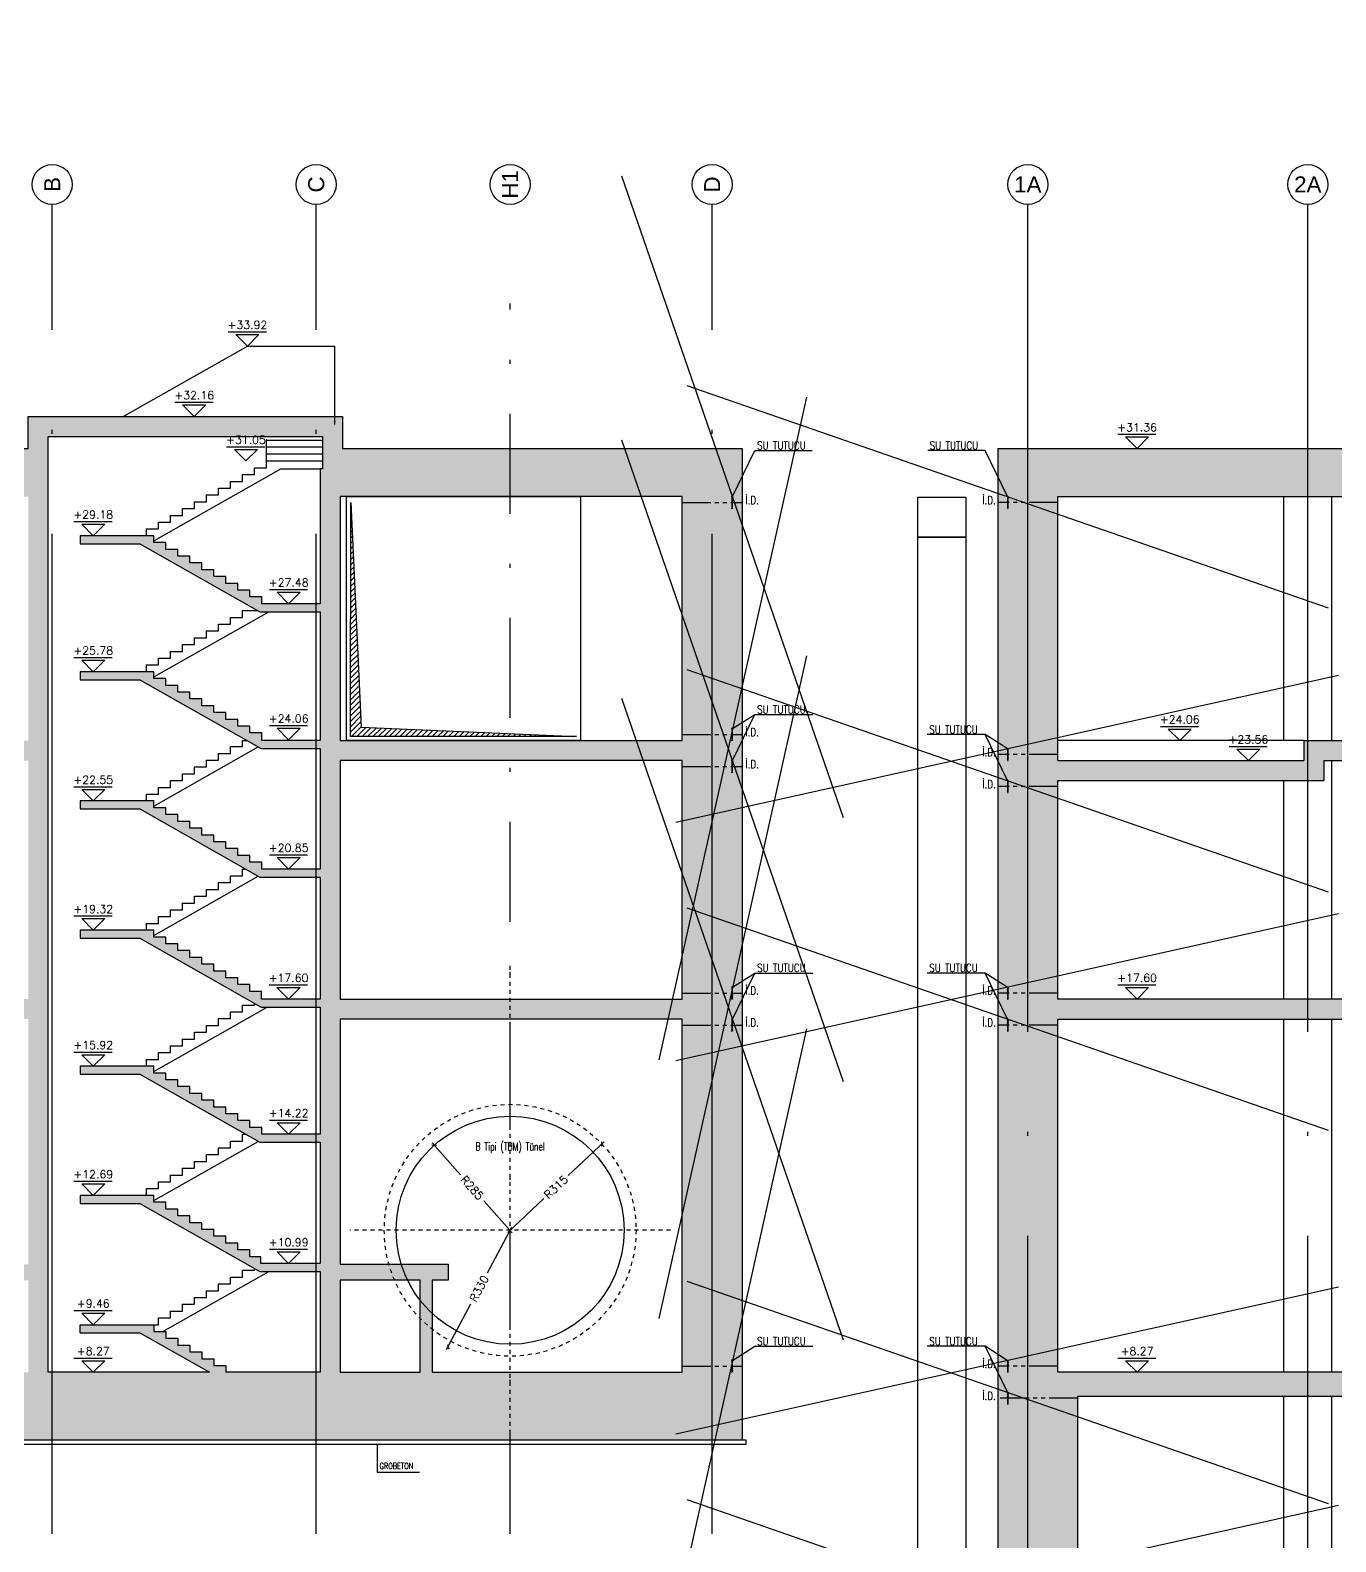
# Model space of a CAD drawing. Header units: millimetres. Extents: x 400392 to 401381, y 4543975 to 4544147.
# Drawn here: x 401058.88 to 401091.53, y 4544020.24 to 4544058.02 of the extents above; entities that cross this region are included whole.
import ezdxf
from ezdxf.enums import TextEntityAlignment as Align

# ---------------------------------------------------------------- set-up
doc = ezdxf.new("R2010")
doc.units = ezdxf.units.MM
for name, pattern in [('ACAD_ISO05W100', [33, 24, -3, 0, -3, 0, -3]), ('AKS', [3, 2.5, -0.25, 0, -0.25]), ('CIZGI', [0.4, 0.25, -0.15]), ('CONTINU', [0]), ('DASHDOT2', [0.5, 0.25, -0.125, 0, -0.125])]:
    doc.linetypes.add(name, pattern=pattern)
for name, color, linetype in [('aks prota', 2, 'AKS'), ('boşluk prota', 2, 'Continuous'), ('boşluk taraması prota', 252, 'Continuous'), ('caks prota', 4, 'Continuous'), ('görünüş prota', 4, 'Continuous'), ('inşaat derzi prota', 11, 'Continuous'), ('kesit prota', 1, 'Continuous'), ('kesit tarama prota', 252, 'Continuous'), ('kot prota', 4, 'Continuous'), ('lkolon prota', 4, 'Continuous'), ('not prota', 2, 'Continuous'), ('not yazısı prota', 6, 'Continuous'), ('not çizgisi prota', 4, 'Continuous'), ('PRT-AL-TUNEL_EKSENI', 14, 'DASHDOT2'), ('PRT-CST-rc_level', 6, 'Continuous'), ('PRT-CST-rc_levermark', 4, 'Continuous'), ('st_s_not yazısı', 6, 'Continuous'), ('st_s_not çizgisi', 4, 'CIZGI'), ('st_s_su tutucu', 2, 'Continuous'), ('st_s_ölçü', 4, 'Continuous'), ('taks prota', 7, 'Continuous')]:
    doc.layers.add(name, color=color, linetype=linetype)
doc.layers.add('PRT-KD-kazik', color=172, linetype='Continuous', lineweight=25)
doc.styles.add('NOT', font='romanstw.shx')
doc.styles.add('OLCU', font='romanstw.shx')
doc.styles.get("Standard").update_dxf_attribs({"font": 'Arial.ttf'})
doc.styles.add('TAKS', font='Arial Unicode.ttf')
doc.styles.add('TEXT250', font='romanstw.shx', dxfattribs={"width": 0.8, "height": 25})
doc.styles.add('TSIMPLEX', font='romanstw.shx')
doc.dimstyles.new('1-100', dxfattribs={"dimscale": 0.5, "dimtxt": 2, "dimasz": 7.5, "dimexe": 3, "dimexo": 5, "dimgap": 5, "dimtad": 3, "dimdec": 1, "dimlfac": 2, "dimzin": 9, "dimdsep": 46, "dimtxsty": 'Standard', "dimblk": 'OBLIQUE', "dimcen": 0.09, "dimclrd": 3, "dimclre": 3, "dimclrt": 1, "dimadec": 3, "dimazin": 0, "dimtfac": 1, "dimtdec": 1, "dimtofl": 0, "dimtmove": 0, "dimatfit": 3, "dimfxl": 4, "dimtolj": 1, "dimtzin": 0, "dimarcsym": 0})
doc.dimstyles.new('1-50', dxfattribs={"dimtxt": 10, "dimasz": 4, "dimexe": 4, "dimexo": 8, "dimgap": 4, "dimtad": 1, "dimdec": 1, "dimrnd": 0.05, "dimzin": 9, "dimdsep": 46, "dimtxsty": 'OLCU', "dimblk1": 'OBLIQUE', "dimblk2": 'OBLIQUE', "dimsah": 1, "dimcen": 2, "dimdle": 4, "dimclrd": 4, "dimclre": 4, "dimclrt": 3, "dimadec": 1, "dimazin": 0, "dimtfac": 1, "dimtdec": 1, "dimtix": 1, "dimtmove": 2, "dimatfit": 3, "dimldrblk": 'OBLIQUE', "dimfxl": 1, "dimtvp": 1, "dimtolj": 1, "dimtzin": 1, "dimarcsym": 0})

# ---------------------------------------------------------------- blocks, each defined once
blk = doc.blocks.new('KOTK5')
at = {"layer": 'PRT-CST-rc_levermark'}
blk.add_line((217, 160), (-213, 160), dxfattribs=at)
blk.add_lwpolyline([(130, 130), (-130, 130), (0, 0)], close=True, dxfattribs=at)
at = {"layer": 'PRT-CST-rc_level', "style": 'OLCU'}
blk.add_attdef('000.00', text='', height=90, dxfattribs=at).set_placement((0, 193), align=Align.CENTER)
blk = doc.blocks.new('_Oblique')
at = {"layer": 'st_s_ölçü', "lineweight": -2}
blk.add_line((-0.5, -0.5), (0.5, 0.5), dxfattribs=at)
blk = doc.blocks.new('D')
at = {"layer": 'st_s_su tutucu', "linetype": 'CONTINU', "ltscale": 0.2}
for p, q in [((-39987.8, 52508.2), (-39992.6, 52508.2)), ((-39992.6, 52508.2), (-39992.6, 52507.4)), ((-39992.6, 52507.4), (-39990.6, 52506.1)), ((-39992.6, 52449), (-39990.6, 52450.3)), ((-39992.6, 52448.2), (-39992.6, 52449)), ((-39987.8, 52448.2), (-39992.6, 52448.2)), ((-39990.6, 52478.7), (-39991.9, 52478.7)), ((-39991.9, 52478.7), (-39991.9, 52477.7)), ((-39991.9, 52477.7), (-39990.6, 52477.7)), ((-39990.6, 52498.5), (-39991.5, 52498.5)), ((-39991.5, 52498.5), (-39991.5, 52497.9)), ((-39991.5, 52497.9), (-39990.6, 52497.9)), ((-39990.6, 52488.5), (-39991.5, 52488.5)), ((-39991.5, 52488.5), (-39991.5, 52487.9)), ((-39991.5, 52487.9), (-39990.6, 52487.9)), ((-39991.5, 52467.9), (-39991.5, 52468.5)), ((-39991.5, 52468.5), (-39990.6, 52468.5)), ((-39990.6, 52467.9), (-39991.5, 52467.9)), ((-39991.5, 52457.9), (-39991.5, 52458.5)), ((-39991.5, 52458.5), (-39990.6, 52458.5)), ((-39990.6, 52457.9), (-39991.5, 52457.9)), ((-39990.6, 52506.1), (-39990.6, 52498.5)), ((-39990.6, 52497.9), (-39990.6, 52488.5)), ((-39990.6, 52487.9), (-39990.6, 52478.7)), ((-39990.6, 52468.5), (-39990.6, 52477.7)), ((-39990.6, 52458.5), (-39990.6, 52467.9)), ((-39990.6, 52450.3), (-39990.6, 52457.9)), ((-39989.8, 52506.1), (-39987.8, 52507.4)), ((-39989.8, 52498.5), (-39989.8, 52506.1)), ((-39988.9, 52498.5), (-39989.8, 52498.5)), ((-39989.8, 52488.5), (-39989.8, 52497.9)), ((-39989.8, 52497.9), (-39988.9, 52497.9)), ((-39988.9, 52488.5), (-39989.8, 52488.5)), ((-39989.8, 52478.7), (-39989.8, 52487.9)), ((-39989.8, 52487.9), (-39988.9, 52487.9)), ((-39988.5, 52478.7), (-39989.8, 52478.7)), ((-39989.8, 52477.7), (-39988.5, 52477.7)), ((-39989.8, 52477.7), (-39989.8, 52468.5)), ((-39989.8, 52468.5), (-39988.9, 52468.5)), ((-39988.9, 52467.9), (-39989.8, 52467.9)), ((-39989.8, 52467.9), (-39989.8, 52458.5)), ((-39989.8, 52458.5), (-39988.9, 52458.5)), ((-39988.9, 52457.9), (-39989.8, 52457.9)), ((-39989.8, 52457.9), (-39989.8, 52450.3)), ((-39989.8, 52450.3), (-39987.8, 52449)), ((-39988.9, 52497.9), (-39988.9, 52498.5)), ((-39988.9, 52487.9), (-39988.9, 52488.5)), ((-39988.9, 52468.5), (-39988.9, 52467.9)), ((-39988.9, 52458.5), (-39988.9, 52457.9)), ((-39988.5, 52477.7), (-39988.5, 52478.7)), ((-39987.8, 52507.4), (-39987.8, 52508.2)), ((-39987.8, 52449), (-39987.8, 52448.2))]:
    blk.add_line(p, q, dxfattribs=at)
blk = doc.blocks.new('*D10')
at = {"layer": 'DEFPOINTS', "color": 0, "transparency": 16777216}
for p in [(-455.8, 109.6), (-265.8, -102.9)]:
    blk.add_point(p, dxfattribs=at)
at = {"layer": 'st_s_ölçü', "color": 4, "lineweight": -2, "transparency": 16777216}
for p, q in [((-461.1, 115.6), (-389.9, 36)), ((-260.5, -108.8), (-331.6, -29.2))]:
    blk.add_line(p, q, dxfattribs=at)
at = {"layer": 'st_s_ölçü', "color": 4, "lineweight": -2, "transparency": 16777216, "xscale": 8, "yscale": 8, "zscale": 8, "rotation": 131.8058995973175}
blk.add_blockref('_Oblique', (-455.8, 109.6), dxfattribs=at)
at = {"layer": 'st_s_ölçü', "color": 3, "transparency": 16777216, "insert": (-360.8, 3.4), "char_height": 20, "attachment_point": 5, "rotation": 311.8059, "style": 'OLCU'}
blk.add_mtext('\\A1;R285', dxfattribs=at)
blk = doc.blocks.new('*D11')
at = {"layer": 'DEFPOINTS', "color": 0, "transparency": 16777216}
for p in [(-36.3, 113), (-265.8, -102.9)]:
    blk.add_point(p, dxfattribs=at)
at = {"layer": 'st_s_ölçü', "color": 4, "lineweight": -2, "transparency": 16777216}
for p, q in [((-30.5, 118.4), (-120.6, 33.7)), ((-271.6, -108.3), (-181.5, -23.6))]:
    blk.add_line(p, q, dxfattribs=at)
at = {"layer": 'st_s_ölçü', "color": 4, "lineweight": -2, "transparency": 16777216, "xscale": 8, "yscale": 8, "zscale": 8, "rotation": 43.24583088137385}
blk.add_blockref('_Oblique', (-36.3, 113), dxfattribs=at)
at = {"layer": 'st_s_ölçü', "color": 3, "transparency": 16777216, "insert": (-151.1, 5.1), "char_height": 20, "attachment_point": 5, "rotation": 43.2458, "style": 'OLCU'}
blk.add_mtext('\\A1;R315', dxfattribs=at)
blk = doc.blocks.new('*D12')
at = {"layer": 'DEFPOINTS', "color": 0, "transparency": 16777216}
for p in [(-265.8, -102.9), (-421, -394.1)]:
    blk.add_point(p, dxfattribs=at)
at = {"layer": 'lkolon prota', "color": 4, "lineweight": -2, "transparency": 16777216}
for p, q in [((-262, -95.8), (-322.9, -209.9)), ((-424.8, -401.1), (-364, -287))]:
    blk.add_line(p, q, dxfattribs=at)
at = {"layer": 'lkolon prota', "color": 4, "lineweight": -2, "transparency": 16777216, "xscale": 8, "yscale": 8, "zscale": 8, "rotation": 241.9351701811658}
blk.add_blockref('_Oblique', (-421, -394.1), dxfattribs=at)
at = {"layer": 'lkolon prota', "color": 3, "transparency": 16777216, "insert": (-343.4, -248.5), "char_height": 20, "attachment_point": 5, "rotation": 61.9352, "style": 'OLCU'}
blk.add_mtext('\\A1;R330', dxfattribs=at)
blk = doc.blocks.new('A$C127942D9')
at = {"layer": 'aks prota', "ltscale": 2}
blk.add_line((-265.793, -631.684), (-265.793, 559.681), dxfattribs=at)
at = {"layer": 'aks prota'}
blk.add_line((135.187, -102.854), (-666.774, -102.854), dxfattribs=at)
at = {"layer": 'görünüş prota', "color": 6, "linetype": 'CIZGI', "ltscale": 2}
blk.add_circle((-265.793, -102.854), 315, dxfattribs=at)
at = {"layer": 'görünüş prota', "color": 6}
blk.add_circle((-265.793, -102.854), 285, dxfattribs=at)
at = {"layer": 'not prota', "style": 'TEXT250', "width": 0.7}
blk.add_text('B Tipi (TBM) Tünel', height=20, dxfattribs=at).set_placement((-265.793, 106.819), align=Align.MIDDLE_CENTER)
at = {"layer": 'lkolon prota'}
dim = blk.add_radius_dim(center=(-265.793, -102.854), mpoint=(-421.048, -394.051), dimstyle='1-100', dxfattribs=at)
dim.commit()
dim.dimension.update_dxf_attribs({"geometry": '*D12', "text_midpoint": (-343.421, -248.453), "dimtype": 132})
at = {"layer": 'st_s_ölçü'}
for mpoint, picture, middle in [((-455.777, 109.587), '*D10', (-360.785, 3.366)), ((-36.341, 112.962), '*D11', (-151.067, 5.054))]:
    dim = blk.add_radius_dim(center=(-265.793, -102.854), mpoint=mpoint, dimstyle='1-100', dxfattribs=at)
    dim.commit()
    dim.dimension.update_dxf_attribs({"geometry": picture, "text_midpoint": middle, "dimtype": 132})

msp = doc.modelspace()

# ---------------------------------------------------------------- hatches: boundary and pattern name
at = {"layer": 'boşluk taraması prota', "ltscale": 2}
h = msp.add_hatch(dxfattribs=at)
h.set_pattern_fill('ANSI31', color=256, scale=0.03, style=0)
h.set_pattern_definition([(45, (400364.66499, 4543629.07675), (-0.067351921, 0.067351921), [])])
h.paths.add_polyline_path([(401066.903, 4544046.212), (401067.155, 4544040.602), (401072.539, 4544040.365), (401066.889, 4544040.365)])
at = {"layer": 'kesit tarama prota'}
h = msp.add_hatch(color=256, dxfattribs=at)
h.dxf.hatch_style = 1
h.paths.add_polyline_path([(401076.683, 4544047.565), (401066.693, 4544047.565), (401066.693, 4544048.365), (401058.833, 4544048.365), (401058.833, 4544047.565), (401048.783, 4544047.565), (401048.783, 4544022.775), (401076.683, 4544022.775)])
h.paths.add_polyline_path([(401058.833, 4544024.475), (401056.833, 4544024.475), (401056.833, 4544026.775), (401058.833, 4544026.775)], flags=16)
h.paths.add_polyline_path([(401059.333, 4544024.475), (401059.333, 4544047.865), (401066.194, 4544047.865), (401066.194, 4544047.055), (401066.133, 4544047.055), (401066.133, 4544046.365), (401066.133, 4544043.685), (401064.673, 4544043.685), (401064.673, 4544043.855), (401064.373, 4544043.855), (401064.373, 4544044.025), (401064.073, 4544044.025), (401064.073, 4544044.195), (401063.773, 4544044.195), (401063.773, 4544044.365), (401063.473, 4544044.365), (401063.473, 4544044.535), (401063.173, 4544044.535), (401063.173, 4544044.705), (401062.873, 4544044.705), (401062.873, 4544044.875), (401062.573, 4544044.875), (401062.573, 4544045.045), (401062.273, 4544045.045), (401062.273, 4544045.215), (401061.973, 4544045.215), (401061.973, 4544045.385), (401060.133, 4544045.385), (401060.133, 4544045.185), (401061.621, 4544045.185), (401064.621, 4544043.485), (401066.133, 4544043.485), (401066.133, 4544040.265), (401064.673, 4544040.265), (401064.673, 4544040.455), (401064.373, 4544040.455), (401064.373, 4544040.625), (401064.073, 4544040.625), (401064.073, 4544040.795), (401063.773, 4544040.795), (401063.773, 4544040.965), (401063.473, 4544040.965), (401063.473, 4544041.135), (401063.173, 4544041.135), (401063.173, 4544041.305), (401062.873, 4544041.305), (401062.873, 4544041.475), (401062.573, 4544041.475), (401062.573, 4544041.645), (401062.273, 4544041.645), (401062.273, 4544041.815), (401061.973, 4544041.815), (401061.973, 4544041.985), (401060.133, 4544041.985), (401060.133, 4544041.785), (401061.622, 4544041.785), (401064.657, 4544040.065), (401066.133, 4544040.065), (401066.133, 4544037.055), (401064.673, 4544037.055), (401064.673, 4544037.225), (401064.373, 4544037.225), (401064.373, 4544037.395), (401064.073, 4544037.395), (401064.073, 4544037.565), (401063.773, 4544037.565), (401063.773, 4544037.735), (401063.473, 4544037.735), (401063.473, 4544037.905), (401063.173, 4544037.905), (401063.173, 4544038.075), (401062.873, 4544038.075), (401062.873, 4544038.245), (401062.573, 4544038.245), (401062.573, 4544038.415), (401062.273, 4544038.415), (401062.273, 4544038.585), (401061.973, 4544038.585), (401061.973, 4544038.755), (401060.133, 4544038.755), (401060.133, 4544038.555), (401061.621, 4544038.555), (401064.621, 4544036.855), (401066.133, 4544036.855), (401066.133, 4544033.805), (401064.663, 4544033.805), (401064.663, 4544033.995), (401064.373, 4544033.995), (401064.373, 4544034.165), (401064.073, 4544034.165), (401064.073, 4544034.335), (401063.773, 4544034.335), (401063.773, 4544034.505), (401063.473, 4544034.505), (401063.473, 4544034.675), (401063.173, 4544034.675), (401063.173, 4544034.845), (401062.873, 4544034.845), (401062.873, 4544035.015), (401062.573, 4544035.015), (401062.573, 4544035.185), (401062.273, 4544035.185), (401062.273, 4544035.355), (401061.973, 4544035.355), (401061.973, 4544035.525), (401060.133, 4544035.525), (401060.133, 4544035.325), (401061.621, 4544035.325), (401064.656, 4544033.605), (401066.133, 4544033.605), (401066.133, 4544030.425), (401064.673, 4544030.425), (401064.673, 4544030.595), (401064.373, 4544030.595), (401064.373, 4544030.765), (401064.073, 4544030.765), (401064.073, 4544030.935), (401063.773, 4544030.935), (401063.773, 4544031.105), (401063.473, 4544031.105), (401063.473, 4544031.275), (401063.173, 4544031.275), (401063.173, 4544031.445), (401062.873, 4544031.445), (401062.873, 4544031.615), (401062.573, 4544031.615), (401062.573, 4544031.785), (401062.273, 4544031.785), (401062.273, 4544031.955), (401061.973, 4544031.955), (401061.973, 4544032.125), (401060.133, 4544032.125), (401060.133, 4544031.925), (401061.621, 4544031.925), (401064.621, 4544030.225), (401066.133, 4544030.225), (401066.133, 4544027.195), (401064.648, 4544027.195), (401064.648, 4544027.365), (401064.373, 4544027.365), (401064.373, 4544027.535), (401064.073, 4544027.535), (401064.073, 4544027.705), (401063.773, 4544027.705), (401063.773, 4544027.875), (401063.473, 4544027.875), (401063.473, 4544028.045), (401063.173, 4544028.045), (401063.173, 4544028.215), (401062.873, 4544028.215), (401062.873, 4544028.385), (401062.573, 4544028.385), (401062.573, 4544028.555), (401062.273, 4544028.555), (401062.273, 4544028.725), (401061.973, 4544028.725), (401061.973, 4544028.895), (401060.133, 4544028.895), (401060.133, 4544028.695), (401061.621, 4544028.695), (401064.621, 4544026.995), (401066.133, 4544026.995), (401066.133, 4544024.475), (401063.773, 4544024.475), (401063.773, 4544024.645), (401063.473, 4544024.645), (401063.473, 4544024.815), (401063.173, 4544024.815), (401063.173, 4544024.985), (401062.873, 4544024.985), (401062.873, 4544025.155), (401062.573, 4544025.155), (401062.573, 4544025.325), (401062.273, 4544025.325), (401062.273, 4544025.495), (401061.973, 4544025.495), (401061.973, 4544025.665), (401060.133, 4544025.665), (401060.133, 4544025.465), (401061.621, 4544025.465), (401063.368, 4544024.475)], flags=16)
h.paths.add_polyline_path([(401056.533, 4544024.475), (401050.283, 4544024.475), (401050.283, 4544033.305), (401058.833, 4544033.305), (401058.833, 4544027.175), (401056.133, 4544027.175), (401056.133, 4544026.775), (401056.533, 4544026.775)], flags=16)
h.paths.add_polyline_path([(401066.633, 4544024.475), (401066.633, 4544026.775), (401068.633, 4544026.775), (401068.633, 4544024.475)], flags=16)
h.paths.add_polyline_path([(401066.633, 4544027.175), (401066.633, 4544033.305), (401075.183, 4544033.305), (401075.183, 4544024.475), (401068.933, 4544024.475), (401068.933, 4544026.775), (401069.333, 4544026.775), (401069.333, 4544027.175)], flags=16)
h.paths.add_polyline_path([(401058.833, 4544033.805), (401050.283, 4544033.805), (401050.283, 4544039.765), (401058.833, 4544039.765)], flags=16)
h.paths.add_polyline_path([(401066.633, 4544033.805), (401066.633, 4544039.765), (401075.183, 4544039.765), (401075.183, 4544033.805)], flags=16)
h.paths.add_polyline_path([(401058.833, 4544040.265), (401050.283, 4544040.265), (401050.283, 4544046.365), (401058.833, 4544046.365)], flags=16)
h.paths.add_polyline_path([(401066.633, 4544040.265), (401066.633, 4544046.365), (401075.183, 4544046.365), (401075.183, 4544040.265)], flags=16)
h = msp.add_hatch(color=256, dxfattribs=at)
h.dxf.hatch_style = 1
h.paths.add_polyline_path([(401126.671, 4544010.965), (401119.743, 4544010.965), (401119.743, 4544012.595), (401126.671, 4544012.595), (401126.671, 4544012.895), (401119.443, 4544012.895), (401119.443, 4544010.965), (401117.343, 4544010.965), (401117.343, 4544012.895), (401110.257, 4544012.895), (401110.257, 4544013.048), (401109.967, 4544013.048), (401109.967, 4544013.218), (401109.677, 4544013.218), (401109.677, 4544013.388), (401109.387, 4544013.388), (401109.387, 4544013.558), (401109.097, 4544013.558), (401109.097, 4544013.728), (401108.807, 4544013.728), (401108.807, 4544013.898), (401108.517, 4544013.898), (401108.517, 4544014.068), (401108.227, 4544014.068), (401108.227, 4544014.238), (401107.937, 4544014.238), (401107.937, 4544014.408), (401104.302, 4544014.408), (401104.302, 4544013.609), (401104.702, 4544013.609), (401104.702, 4544014.108), (401107.566, 4544014.108), (401109.635, 4544012.895), (401104.402, 4544012.895), (401104.402, 4544012.595), (401109.941, 4544012.595), (401109.941, 4544010.965), (401088.743, 4544010.965), (401088.743, 4544012.595), (401100.827, 4544012.595), (401100.827, 4544012.895), (401085.077, 4544012.895), (401085.077, 4544018.415), (401100.827, 4544018.415), (401100.827, 4544019.015), (401085.077, 4544019.015), (401085.077, 4544023.875), (401100.827, 4544023.875), (401100.827, 4544024.475), (401084.577, 4544024.475), (401084.577, 4544033.305), (401100.827, 4544033.305), (401100.827, 4544033.805), (401084.577, 4544033.805), (401084.577, 4544039.265), (401091.227, 4544039.265), (401091.227, 4544039.765), (401100.827, 4544039.765), (401100.827, 4544040.265), (401090.727, 4544040.265), (401090.727, 4544039.765), (401084.577, 4544039.765), (401084.577, 4544046.365), (401121.326, 4544046.365), (401121.326, 4544046.065), (401125.326, 4544046.065), (401125.326, 4544046.365), (401126.666, 4544046.365), (401126.666, 4544047.565), (401083.077, 4544047.565), (401083.077, 4544008.965), (401083.993, 4544008.965), (401085.093, 4544006.765), (401092.093, 4544006.765), (401093.193, 4544008.965), (401126.671, 4544008.965)])
h.paths.add_polyline_path([(401110.241, 4544010.965), (401110.241, 4544012.595), (401117.043, 4544012.595), (401117.043, 4544010.965)], flags=16)
h.paths.add_polyline_path([(401090.093, 4544008.765), (401088.743, 4544008.765), (401088.743, 4544010.765), (401090.093, 4544010.765)], flags=16)
h.paths.add_polyline_path([(401088.443, 4544008.765), (401087.093, 4544008.765), (401087.093, 4544010.765), (401088.443, 4544010.765)], flags=16)
h.paths.add_polyline_path([(401088.443, 4544010.965), (401085.077, 4544010.965), (401085.077, 4544012.595), (401088.443, 4544012.595)], flags=16)

# ---------------------------------------------------------------- linework, layer by layer
at = {"layer": 'aks prota', "ltscale": 10}
for p, q in [((401059.433, 4544020.436), (401059.433, 4544053.666)), ((401066.033, 4544020.436), (401066.033, 4544053.666)), ((401075.933, 4544020.436), (401075.933, 4544053.666)), ((401083.827, 4544002.884), (401083.827, 4544053.666)), ((401090.827, 4544002.884), (401090.827, 4544053.666))]:
    msp.add_line(p, q, dxfattribs=at)
at = {"layer": 'boşluk prota', "ltscale": 0.05}
msp.add_lwpolyline([(401066.903, 4544046.212), (401067.155, 4544040.602), (401072.539, 4544040.365), (401066.889, 4544040.365)], close=True, dxfattribs=at)
at = {"layer": 'caks prota', "ltscale": 0.05}
for centre in [(401059.433, 4544054.166), (401066.033, 4544054.166), (401070.883, 4544054.166), (401075.933, 4544054.166), (401083.827, 4544054.166), (401090.827, 4544054.166)]:
    msp.add_circle(centre, 0.5, dxfattribs=at)
at = {"layer": 'görünüş prota', "color": 4}
for p, q in [((401090.227, 4544040.265), (401090.227, 4544046.365)), ((401091.427, 4544040.265), (401091.427, 4544046.365)), ((401091.427, 4544033.805), (401091.427, 4544039.765)), ((401090.227, 4544033.805), (401090.227, 4544039.265)), ((401090.227, 4544024.475), (401090.227, 4544033.305)), ((401091.427, 4544024.475), (401091.427, 4544033.305)), ((401090.227, 4544019.015), (401090.227, 4544023.875)), ((401091.427, 4544019.015), (401091.427, 4544023.875))]:
    msp.add_line(p, q, dxfattribs=at)
for points in [[(401061.208, 4544048.365), (401064.314, 4544050.125), (401066.494, 4544050.125), (401066.493, 4544048.165)], [(401064.794, 4544047.255), (401064.794, 4544047.797)], [(401066.194, 4544047.765), (401064.794, 4544047.765)], [(401066.194, 4544047.595), (401064.794, 4544047.595)], [(401061.794, 4544045.385), (401061.794, 4544045.555), (401062.094, 4544045.555), (401062.094, 4544045.725), (401062.394, 4544045.725), (401062.394, 4544045.895), (401062.694, 4544045.895), (401062.693, 4544046.065), (401062.994, 4544046.065), (401062.994, 4544046.235), (401063.294, 4544046.235), (401063.294, 4544046.405), (401063.594, 4544046.405), (401063.594, 4544046.575), (401063.894, 4544046.575), (401063.894, 4544046.745), (401064.194, 4544046.745), (401064.194, 4544046.915), (401064.494, 4544046.915), (401064.494, 4544047.085), (401064.794, 4544047.085), (401064.794, 4544047.255), (401066.194, 4544047.255)], [(401066.194, 4544047.425), (401064.794, 4544047.425)], [(401061.973, 4544045.257), (401065.146, 4544047.055), (401066.133, 4544047.055)], [(401061.794, 4544041.985), (401061.794, 4544042.155), (401062.094, 4544042.155), (401062.094, 4544042.325), (401062.394, 4544042.325), (401062.394, 4544042.495), (401062.694, 4544042.495), (401062.694, 4544042.665), (401062.994, 4544042.665), (401062.994, 4544042.835), (401063.294, 4544042.835), (401063.294, 4544043.005), (401063.594, 4544043.005), (401063.594, 4544043.175), (401063.894, 4544043.175), (401063.894, 4544043.345), (401064.194, 4544043.345), (401064.194, 4544043.515), (401064.568, 4544043.515)], [(401061.973, 4544041.857), (401064.846, 4544043.485)], [(401061.793, 4544038.755), (401061.793, 4544038.925), (401062.094, 4544038.925), (401062.094, 4544039.095), (401062.394, 4544039.095), (401062.394, 4544039.265), (401062.693, 4544039.265), (401062.694, 4544039.435), (401062.994, 4544039.435), (401062.994, 4544039.605), (401063.293, 4544039.605), (401063.294, 4544039.775), (401063.594, 4544039.775), (401063.594, 4544039.945), (401063.893, 4544039.945), (401063.893, 4544040.115), (401064.193, 4544040.115), (401064.193, 4544040.265), (401064.304, 4544040.265)], [(401061.973, 4544038.627), (401064.584, 4544040.106)], [(401090.727, 4544040.265), (401084.577, 4544040.265)], [(401061.794, 4544035.525), (401061.794, 4544035.695), (401062.094, 4544035.695), (401062.094, 4544035.865), (401062.394, 4544035.865), (401062.393, 4544036.035), (401062.694, 4544036.035), (401062.694, 4544036.205), (401062.994, 4544036.205), (401062.994, 4544036.375), (401063.294, 4544036.375), (401063.294, 4544036.545), (401063.594, 4544036.545), (401063.594, 4544036.715), (401063.893, 4544036.715), (401063.893, 4544036.885), (401064.193, 4544036.885), (401064.194, 4544037.055), (401064.268, 4544037.055)], [(401061.973, 4544035.397), (401064.583, 4544036.876)], [(401061.793, 4544032.125), (401061.793, 4544032.295), (401062.094, 4544032.295), (401062.094, 4544032.465), (401062.394, 4544032.465), (401062.394, 4544032.635), (401062.694, 4544032.635), (401062.694, 4544032.805), (401062.994, 4544032.805), (401062.993, 4544032.975), (401063.294, 4544032.975), (401063.294, 4544033.145), (401063.593, 4544033.145), (401063.594, 4544033.315), (401063.894, 4544033.315), (401063.894, 4544033.485), (401064.194, 4544033.485), (401064.194, 4544033.655), (401064.493, 4544033.655), (401064.493, 4544033.697)], [(401061.973, 4544031.997), (401064.811, 4544033.605)], [(401061.793, 4544028.895), (401061.793, 4544029.065), (401062.093, 4544029.065), (401062.093, 4544029.235), (401062.393, 4544029.235), (401062.393, 4544029.405), (401062.693, 4544029.405), (401062.693, 4544029.575), (401062.993, 4544029.575), (401062.993, 4544029.745), (401063.293, 4544029.745), (401063.293, 4544029.915), (401063.593, 4544029.915), (401063.593, 4544030.085), (401063.893, 4544030.085), (401063.893, 4544030.255), (401064.193, 4544030.255), (401064.193, 4544030.425), (401064.268, 4544030.425)], [(401061.973, 4544028.767), (401064.583, 4544030.246)], [(401061.973, 4544025.665), (401062.094, 4544025.665), (401062.094, 4544025.835), (401062.394, 4544025.835), (401062.394, 4544026.005), (401062.693, 4544026.005), (401062.694, 4544026.175), (401062.993, 4544026.175), (401062.994, 4544026.345), (401063.293, 4544026.345), (401063.294, 4544026.515), (401063.594, 4544026.515), (401063.593, 4544026.685), (401063.894, 4544026.685), (401063.894, 4544026.855), (401064.193, 4544026.855), (401064.194, 4544027.025), (401064.493, 4544027.025), (401064.493, 4544027.067)], [(401062.199, 4544025.495), (401064.846, 4544026.995)]]:
    msp.add_lwpolyline(points, dxfattribs=at)
msp.add_lwpolyline([(401066.789, 4544040.265), (401066.789, 4544046.365), (401072.639, 4544046.365), (401072.639, 4544040.265)], close=True, dxfattribs=at)
at = {"layer": 'görünüş prota'}
msp.add_lwpolyline([(401048.783, 4544022.775), (401048.683, 4544022.775), (401048.683, 4544022.675), (401076.783, 4544022.675), (401076.783, 4544022.775), (401076.683, 4544022.775)], dxfattribs=at)
at = {"layer": 'inşaat derzi prota', "linetype": 'ACAD_ISO05W100', "ltscale": 0.03}
for points in [[(401075.183, 4544046.215), (401076.683, 4544046.215)], [(401084.577, 4544046.215), (401083.077, 4544046.215)], [(401075.183, 4544040.415), (401076.683, 4544040.415)], [(401084.577, 4544039.915), (401083.077, 4544039.915)], [(401075.183, 4544039.615), (401076.683, 4544039.615)], [(401084.577, 4544039.115), (401083.077, 4544039.115)], [(401075.183, 4544033.955), (401076.683, 4544033.955)], [(401084.577, 4544033.955), (401083.077, 4544033.955)], [(401075.183, 4544033.155), (401076.683, 4544033.155)], [(401084.577, 4544033.155), (401083.077, 4544033.155)], [(401075.183, 4544024.625), (401076.683, 4544024.625)], [(401084.577, 4544024.625), (401083.077, 4544024.625)], [(401085.077, 4544023.825), (401083.077, 4544023.825)]]:
    msp.add_lwpolyline(points, dxfattribs=at)
at = {"layer": 'kesit prota', "color": 1}
for p, q in [((401083.077, 4544047.565), (401126.666, 4544047.565)), ((401084.577, 4544039.765), (401084.577, 4544046.365)), ((401090.727, 4544040.265), (401100.827, 4544040.265)), ((401090.727, 4544040.265), (401090.727, 4544039.765)), ((401084.577, 4544039.765), (401090.727, 4544039.765)), ((401091.227, 4544039.765), (401100.827, 4544039.765)), ((401091.227, 4544039.765), (401091.227, 4544039.265)), ((401084.577, 4544039.265), (401091.227, 4544039.265))]:
    msp.add_line(p, q, dxfattribs=at)
for points in [[(401066.693, 4544047.565), (401076.683, 4544047.565), (401076.683, 4544022.775), (401048.783, 4544022.775), (401048.783, 4544047.565), (401058.833, 4544047.565), (401058.833, 4544048.365), (401066.693, 4544048.365)], [(401066.633, 4544046.365), (401066.633, 4544040.265), (401075.183, 4544040.265), (401075.183, 4544046.365)], [(401066.633, 4544033.305), (401066.633, 4544027.175), (401069.333, 4544027.175), (401069.333, 4544026.775), (401068.933, 4544026.775), (401068.933, 4544024.475), (401075.183, 4544024.475), (401075.183, 4544033.305)], [(401068.633, 4544026.775), (401066.633, 4544026.775), (401066.633, 4544024.475), (401068.633, 4544024.475)]]:
    msp.add_lwpolyline(points, close=True, dxfattribs=at)
at = {"layer": 'kesit prota'}
for points in [[(401060.133, 4544025.465), (401061.621, 4544025.465), (401063.368, 4544024.475), (401059.333, 4544024.475), (401059.333, 4544047.865), (401066.194, 4544047.865), (401066.194, 4544047.055), (401066.133, 4544047.055), (401066.133, 4544046.365), (401066.133, 4544046.365), (401066.133, 4544043.685), (401064.673, 4544043.685), (401064.673, 4544043.855), (401064.373, 4544043.855), (401064.373, 4544044.025), (401064.073, 4544044.025), (401064.073, 4544044.195), (401063.773, 4544044.195), (401063.773, 4544044.365), (401063.473, 4544044.365), (401063.473, 4544044.535), (401063.173, 4544044.535), (401063.173, 4544044.705), (401062.873, 4544044.705), (401062.873, 4544044.875), (401062.573, 4544044.875), (401062.573, 4544045.045), (401062.273, 4544045.045), (401062.273, 4544045.215), (401061.973, 4544045.215), (401061.973, 4544045.385), (401060.133, 4544045.385), (401060.133, 4544045.185), (401061.621, 4544045.185), (401064.621, 4544043.485), (401066.133, 4544043.485), (401066.133, 4544040.265), (401064.673, 4544040.265), (401064.673, 4544040.455), (401064.373, 4544040.455), (401064.373, 4544040.625), (401064.073, 4544040.625), (401064.073, 4544040.795), (401063.773, 4544040.795), (401063.773, 4544040.965), (401063.473, 4544040.965), (401063.473, 4544041.135), (401063.173, 4544041.135), (401063.173, 4544041.305), (401062.873, 4544041.305), (401062.873, 4544041.475), (401062.573, 4544041.475), (401062.573, 4544041.645), (401062.273, 4544041.645), (401062.273, 4544041.815), (401061.973, 4544041.815), (401061.973, 4544041.985), (401060.133, 4544041.985), (401060.133, 4544041.785), (401061.622, 4544041.785), (401064.657, 4544040.065), (401066.133, 4544040.065), (401066.133, 4544037.055), (401064.673, 4544037.055), (401064.673, 4544037.225), (401064.373, 4544037.225), (401064.373, 4544037.395), (401064.073, 4544037.395), (401064.073, 4544037.565), (401063.773, 4544037.565), (401063.773, 4544037.735), (401063.473, 4544037.735), (401063.473, 4544037.905), (401063.173, 4544037.905), (401063.173, 4544038.075), (401062.873, 4544038.075), (401062.873, 4544038.245), (401062.573, 4544038.245), (401062.573, 4544038.415), (401062.273, 4544038.415), (401062.273, 4544038.585), (401061.973, 4544038.585), (401061.973, 4544038.755), (401060.133, 4544038.755), (401060.133, 4544038.555), (401061.621, 4544038.555), (401064.621, 4544036.855), (401066.133, 4544036.855), (401066.133, 4544033.805), (401064.663, 4544033.805), (401064.663, 4544033.995), (401064.373, 4544033.995), (401064.373, 4544034.165), (401064.073, 4544034.165), (401064.073, 4544034.335), (401063.773, 4544034.335), (401063.773, 4544034.505), (401063.473, 4544034.505), (401063.473, 4544034.675), (401063.173, 4544034.675), (401063.173, 4544034.845), (401062.873, 4544034.845), (401062.873, 4544035.015), (401062.573, 4544035.015), (401062.573, 4544035.185), (401062.273, 4544035.185), (401062.273, 4544035.355), (401061.973, 4544035.355), (401061.973, 4544035.525), (401060.133, 4544035.525), (401060.133, 4544035.325), (401061.621, 4544035.325), (401064.656, 4544033.605), (401066.133, 4544033.605), (401066.133, 4544030.425), (401064.673, 4544030.425), (401064.673, 4544030.595), (401064.373, 4544030.595), (401064.373, 4544030.765), (401064.073, 4544030.765), (401064.073, 4544030.935), (401063.773, 4544030.935), (401063.773, 4544031.105), (401063.473, 4544031.105), (401063.473, 4544031.275), (401063.173, 4544031.275), (401063.173, 4544031.445), (401062.873, 4544031.445), (401062.873, 4544031.615), (401062.573, 4544031.615), (401062.573, 4544031.785), (401062.273, 4544031.785), (401062.273, 4544031.955), (401061.973, 4544031.955), (401061.973, 4544032.125), (401060.133, 4544032.125), (401060.133, 4544031.925), (401061.621, 4544031.925), (401064.621, 4544030.225), (401066.133, 4544030.225), (401066.133, 4544027.195), (401064.648, 4544027.195), (401064.648, 4544027.365), (401064.373, 4544027.365), (401064.373, 4544027.535), (401064.073, 4544027.535), (401064.073, 4544027.705), (401063.773, 4544027.705), (401063.773, 4544027.875), (401063.473, 4544027.875), (401063.473, 4544028.045), (401063.173, 4544028.045), (401063.173, 4544028.215), (401062.873, 4544028.215), (401062.873, 4544028.385), (401062.573, 4544028.385), (401062.573, 4544028.555), (401062.273, 4544028.555), (401062.273, 4544028.725), (401061.973, 4544028.725), (401061.973, 4544028.895), (401060.133, 4544028.895), (401060.133, 4544028.695), (401061.621, 4544028.695), (401064.621, 4544026.995), (401066.133, 4544026.995), (401066.133, 4544024.475), (401063.773, 4544024.475)], [(401060.133, 4544025.665), (401061.973, 4544025.665), (401061.973, 4544025.495), (401062.273, 4544025.495), (401062.273, 4544025.325), (401062.573, 4544025.325), (401062.573, 4544025.155), (401062.873, 4544025.155), (401062.873, 4544024.985), (401063.173, 4544024.985), (401063.173, 4544024.815), (401063.473, 4544024.815), (401063.473, 4544024.645), (401063.773, 4544024.645), (401063.773, 4544024.475)], [(401060.133, 4544025.465), (401060.133, 4544025.665)]]:
    msp.add_lwpolyline(points, dxfattribs=at)
at = {"layer": 'kesit prota', "color": 1}
for points in [[(401083.077, 4544047.565), (401083.077, 4544008.965), (401083.993, 4544008.965), (401085.093, 4544006.765), (401092.093, 4544006.765), (401093.193, 4544008.965), (401126.671, 4544008.965)], [(401084.577, 4544046.365), (401121.326, 4544046.365), (401121.326, 4544046.065), (401125.326, 4544046.065), (401125.326, 4544046.365), (401126.666, 4544046.365)], [(401066.633, 4544039.765), (401066.633, 4544033.805), (401075.183, 4544033.805), (401075.183, 4544039.765), (401066.633, 4544039.765)], [(401085.077, 4544019.015), (401085.077, 4544023.875), (401100.827, 4544023.875), (401100.827, 4544024.475), (401084.577, 4544024.475), (401084.577, 4544033.305), (401100.827, 4544033.305), (401100.827, 4544033.805), (401084.577, 4544033.805), (401084.577, 4544039.265)]]:
    msp.add_lwpolyline(points, dxfattribs=at)
at = {"layer": 'PRT-AL-TUNEL_EKSENI', "ltscale": 10}
msp.add_line((401070.883, 4544020.436), (401070.883, 4544051.193), dxfattribs=at)
at = {"layer": 'PRT-KD-kazik', "color": 3}
for points in [[(401081.077, 4544046.353), (401082.277, 4544046.353), (401082.277, 4544045.353), (401081.077, 4544045.353)], [(401081.077, 4544045.353), (401082.277, 4544045.353), (401082.277, 4544001.053), (401081.077, 4544001.053)]]:
    msp.add_lwpolyline(points, close=True, dxfattribs=at)
at = {"layer": 'st_s_not çizgisi', "linetype": 'CONTINU'}
msp.add_lwpolyline([(401067.56, 4544022.675), (401067.56, 4544021.98), (401068.616, 4544021.98)], dxfattribs=at)

# ---------------------------------------------------------------- block references
at = {"layer": 'aks prota', "ltscale": 10, "xscale": 0.01, "yscale": 0.01, "zscale": 0.01}
msp.add_blockref('A$C127942D9', (401073.541, 4544029.053), dxfattribs=at)
at = {"layer": 'kot prota', "linetype": 'CONTINU', "ltscale": 0.1}
ref = msp.add_blockref('KOTK5', (401064.314, 4544050.125), dxfattribs=dict(at, xscale=-0.002222222222222222, yscale=0.002222222222222222, zscale=0.002222222222222222, rotation=359.9999999999036))
ref.add_attrib('000.00', '+33.92', dxfattribs={"layer": 'PRT-CST-rc_level', "height": 0.2, "style": 'OLCU'}).set_placement((401064.314, 4544050.554), align=Align.CENTER)
ref = msp.add_blockref('KOTK5', (401062.983, 4544048.367), dxfattribs=dict(at, xscale=-0.002222222222222222, yscale=0.002222222222222222, zscale=0.002222222222222222, rotation=359.9999999999036))
ref.add_attrib('000.00', '+32.16', dxfattribs={"layer": 'PRT-CST-rc_level', "height": 0.2, "style": 'OLCU'}).set_placement((401062.983, 4544048.796), align=Align.CENTER)
ref = msp.add_blockref('KOTK5', (401064.276, 4544047.255), dxfattribs=dict(at, xscale=-0.002222222222222222, yscale=0.002222222222222222, zscale=0.002222222222222222, rotation=359.9999999999036))
ref.add_attrib('000.00', '+31.05', dxfattribs={"layer": 'PRT-CST-rc_level', "height": 0.2, "style": 'OLCU'}).set_placement((401064.276, 4544047.685), align=Align.CENTER)
ref = msp.add_blockref('KOTK5', (401086.558, 4544047.565), dxfattribs=dict(at, xscale=-0.002222222222222221, yscale=0.002222222222222221, zscale=0.002222222222222222, rotation=1.399620875197627e-05))
ref.add_attrib('000.00', '+31.36', dxfattribs={"layer": 'PRT-CST-rc_level', "height": 0.2, "rotation": 0, "style": 'OLCU'}).set_placement((401086.558, 4544047.994), align=Align.CENTER)
ref = msp.add_blockref('KOTK5', (401060.459, 4544045.385), dxfattribs=dict(at, xscale=-0.002222222222222222, yscale=0.002222222222222222, zscale=0.002222222222222222, rotation=359.9999999999036))
ref.add_attrib('000.00', '+29.18', dxfattribs={"layer": 'PRT-CST-rc_level', "height": 0.2, "style": 'OLCU'}).set_placement((401060.459, 4544045.814), align=Align.CENTER)
ref = msp.add_blockref('KOTK5', (401065.345, 4544043.685), dxfattribs=dict(at, xscale=-0.002222222222222222, yscale=0.002222222222222222, zscale=0.002222222222222222, rotation=359.9999999999036))
ref.add_attrib('000.00', '+27.48', dxfattribs={"layer": 'PRT-CST-rc_level', "height": 0.2, "style": 'OLCU'}).set_placement((401065.345, 4544044.114), align=Align.CENTER)
ref = msp.add_blockref('KOTK5', (401060.459, 4544041.985), dxfattribs=dict(at, xscale=-0.002222222222222222, yscale=0.002222222222222222, zscale=0.002222222222222222, rotation=359.9999999999036))
ref.add_attrib('000.00', '+25.78', dxfattribs={"layer": 'PRT-CST-rc_level', "height": 0.2, "style": 'OLCU'}).set_placement((401060.459, 4544042.414), align=Align.CENTER)
ref = msp.add_blockref('KOTK5', (401065.345, 4544040.285), dxfattribs=dict(at, xscale=-0.002222222222222222, yscale=0.002222222222222222, zscale=0.002222222222222222, rotation=359.9999999999036))
ref.add_attrib('000.00', '+24.06', dxfattribs={"layer": 'PRT-CST-rc_level', "height": 0.2, "style": 'OLCU'}).set_placement((401065.345, 4544040.714), align=Align.CENTER)
ref = msp.add_blockref('KOTK5', (401087.624, 4544040.265), dxfattribs=dict(at, xscale=-0.002222222222222221, yscale=0.002222222222222221, zscale=0.002222222222222222, rotation=1.399620875197627e-05))
ref.add_attrib('000.00', '+24.06', dxfattribs={"layer": 'PRT-CST-rc_level', "height": 0.2, "rotation": 0, "style": 'OLCU'}).set_placement((401087.624, 4544040.694), align=Align.CENTER)
ref = msp.add_blockref('KOTK5', (401089.342, 4544039.765), dxfattribs=dict(at, xscale=-0.002222222222222221, yscale=0.002222222222222221, zscale=0.002222222222222222, rotation=1.399620875197627e-05))
ref.add_attrib('000.00', '+23.56', dxfattribs={"layer": 'PRT-CST-rc_level', "height": 0.2, "rotation": 0, "style": 'OLCU'}).set_placement((401089.342, 4544040.194), align=Align.CENTER)
ref = msp.add_blockref('KOTK5', (401060.459, 4544038.755), dxfattribs=dict(at, xscale=-0.002222222222222222, yscale=0.002222222222222222, zscale=0.002222222222222222, rotation=359.9999999999036))
ref.add_attrib('000.00', '+22.55', dxfattribs={"layer": 'PRT-CST-rc_level', "height": 0.2, "style": 'OLCU'}).set_placement((401060.459, 4544039.184), align=Align.CENTER)
ref = msp.add_blockref('KOTK5', (401065.345, 4544037.055), dxfattribs=dict(at, xscale=-0.002222222222222222, yscale=0.002222222222222222, zscale=0.002222222222222222, rotation=359.9999999999036))
ref.add_attrib('000.00', '+20.85', dxfattribs={"layer": 'PRT-CST-rc_level', "height": 0.2, "style": 'OLCU'}).set_placement((401065.345, 4544037.484), align=Align.CENTER)
ref = msp.add_blockref('KOTK5', (401060.459, 4544035.525), dxfattribs=dict(at, xscale=-0.002222222222222222, yscale=0.002222222222222222, zscale=0.002222222222222222, rotation=359.9999999999036))
ref.add_attrib('000.00', '+19.32', dxfattribs={"layer": 'PRT-CST-rc_level', "height": 0.2, "style": 'OLCU'}).set_placement((401060.459, 4544035.954), align=Align.CENTER)
ref = msp.add_blockref('KOTK5', (401065.342, 4544033.805), dxfattribs=dict(at, xscale=-0.002222222222222222, yscale=0.002222222222222222, zscale=0.002222222222222222, rotation=359.9999999999036))
ref.add_attrib('000.00', '+17.60', dxfattribs={"layer": 'PRT-CST-rc_level', "height": 0.2, "style": 'OLCU'}).set_placement((401065.342, 4544034.234), align=Align.CENTER)
ref = msp.add_blockref('KOTK5', (401086.558, 4544033.805), dxfattribs=dict(at, xscale=-0.002222222222222221, yscale=0.002222222222222221, zscale=0.002222222222222222, rotation=1.399620875197627e-05))
ref.add_attrib('000.00', '+17.60', dxfattribs={"layer": 'PRT-CST-rc_level', "height": 0.2, "rotation": 0, "style": 'OLCU'}).set_placement((401086.558, 4544034.234), align=Align.CENTER)
ref = msp.add_blockref('KOTK5', (401060.459, 4544032.125), dxfattribs=dict(at, xscale=-0.002222222222222222, yscale=0.002222222222222222, zscale=0.002222222222222222, rotation=359.9999999999036))
ref.add_attrib('000.00', '+15.92', dxfattribs={"layer": 'PRT-CST-rc_level', "height": 0.2, "style": 'OLCU'}).set_placement((401060.459, 4544032.554), align=Align.CENTER)
ref = msp.add_blockref('KOTK5', (401065.345, 4544030.425), dxfattribs=dict(at, xscale=-0.002222222222222222, yscale=0.002222222222222222, zscale=0.002222222222222222, rotation=359.9999999999036))
ref.add_attrib('000.00', '+14.22', dxfattribs={"layer": 'PRT-CST-rc_level', "height": 0.2, "style": 'OLCU'}).set_placement((401065.345, 4544030.854), align=Align.CENTER)
ref = msp.add_blockref('KOTK5', (401060.459, 4544028.895), dxfattribs=dict(at, xscale=-0.002222222222222222, yscale=0.002222222222222222, zscale=0.002222222222222222, rotation=359.9999999999036))
ref.add_attrib('000.00', '+12.69', dxfattribs={"layer": 'PRT-CST-rc_level', "height": 0.2, "style": 'OLCU'}).set_placement((401060.459, 4544029.324), align=Align.CENTER)
ref = msp.add_blockref('KOTK5', (401065.345, 4544027.195), dxfattribs=dict(at, xscale=-0.002222222222222222, yscale=0.002222222222222222, zscale=0.002222222222222222, rotation=359.9999999999036))
ref.add_attrib('000.00', '+10.99', dxfattribs={"layer": 'PRT-CST-rc_level', "height": 0.2, "style": 'OLCU'}).set_placement((401065.345, 4544027.624), align=Align.CENTER)
ref = msp.add_blockref('KOTK5', (401060.459, 4544025.665), dxfattribs=dict(at, xscale=-0.002222222222222222, yscale=0.002222222222222222, zscale=0.002222222222222222, rotation=359.9999999999036))
ref.add_attrib('000.00', '+9.46', dxfattribs={"layer": 'PRT-CST-rc_level', "height": 0.2, "style": 'OLCU'}).set_placement((401060.459, 4544026.094), align=Align.CENTER)
ref = msp.add_blockref('KOTK5', (401060.459, 4544024.475), dxfattribs=dict(at, xscale=-0.002222222222222222, yscale=0.002222222222222222, zscale=0.002222222222222222, rotation=359.9999999999036))
ref.add_attrib('000.00', '+8.27', dxfattribs={"layer": 'PRT-CST-rc_level', "height": 0.2, "style": 'OLCU'}).set_placement((401060.459, 4544024.904), align=Align.CENTER)
ref = msp.add_blockref('KOTK5', (401086.558, 4544024.475), dxfattribs=dict(at, xscale=-0.002222222222222221, yscale=0.002222222222222221, zscale=0.002222222222222222, rotation=1.399620875197627e-05))
ref.add_attrib('000.00', '+8.27', dxfattribs={"layer": 'PRT-CST-rc_level', "height": 0.2, "rotation": 0, "style": 'OLCU'}).set_placement((401086.558, 4544024.904), align=Align.CENTER)
at = {"layer": 'st_s_ölçü'}
for p, xscale, yscale, zscale, rotation in [((401276.385, 4544308.606), -0.004999999999999998, 0.004999999999999998, 0.004999999999999998, 180), ((400883.376, 4544308.606), 0.004999999999999996, 0.004999999999999996, 0.004999999999999996, 180.0000139962129), ((401276.385, 4544302.806), -0.004999999999999998, 0.004999999999999998, 0.004999999999999998, 180), ((400883.376, 4544302.306), 0.004999999999999996, 0.004999999999999996, 0.004999999999999996, 180.0000139962129), ((401276.385, 4544302.006), -0.004999999999999998, 0.004999999999999998, 0.004999999999999998, 180), ((400883.376, 4544301.506), 0.004999999999999996, 0.004999999999999996, 0.004999999999999996, 180.0000139962129), ((401276.385, 4544296.346), -0.004999999999999998, 0.004999999999999998, 0.004999999999999998, 180), ((400883.376, 4544296.346), 0.004999999999999996, 0.004999999999999996, 0.004999999999999996, 180.0000139962129), ((401276.385, 4544295.546), -0.004999999999999998, 0.004999999999999998, 0.004999999999999998, 180), ((400883.376, 4544295.546), 0.004999999999999996, 0.004999999999999996, 0.004999999999999996, 180.0000139962129), ((401276.385, 4544287.016), -0.004999999999999998, 0.004999999999999998, 0.004999999999999998, 180), ((400883.376, 4544287.016), 0.004999999999999996, 0.004999999999999996, 0.004999999999999996, 180.0000139962129), ((400883.376, 4544286.216), 0.004999999999999996, 0.004999999999999996, 0.004999999999999996, 180.0000139962129)]:
    msp.add_blockref('D', p, dxfattribs=dict(at, xscale=xscale, yscale=yscale, zscale=zscale, rotation=rotation))

# ---------------------------------------------------------------- texts
at = {"layer": 'not yazısı prota', "ltscale": 0.05, "style": 'TSIMPLEX', "width": 0.8}
for s, p in [('SU TUTUCU', (401077.059, 4544047.542)), ('İ.D.', (401076.766, 4544046.176)), ('SU TUTUCU', (401077.059, 4544040.942)), ('İ.D.', (401076.766, 4544040.376)), ('İ.D.', (401076.766, 4544039.576)), ('SU TUTUCU', (401077.059, 4544034.482)), ('İ.D.', (401076.766, 4544033.916)), ('İ.D.', (401076.766, 4544033.116)), ('SU TUTUCU', (401077.059, 4544025.152))]:
    msp.add_text(s, height=0.2, dxfattribs=at).set_placement(p)
for s, p in [('SU TUTUCU', (401081.373, 4544047.542)), ('İ.D.', (401082.69, 4544046.176)), ('SU TUTUCU', (401081.361, 4544040.442)), ('İ.D.', (401082.69, 4544039.876)), ('İ.D.', (401082.69, 4544039.076)), ('SU TUTUCU', (401081.361, 4544034.482)), ('İ.D.', (401082.69, 4544033.916)), ('İ.D.', (401082.69, 4544033.116)), ('SU TUTUCU', (401081.361, 4544025.152)), ('İ.D.', (401082.69, 4544024.586)), ('İ.D.', (401082.69, 4544023.786))]:
    msp.add_text(s, height=0.2, rotation=0, dxfattribs=at).set_placement(p)
at = {"layer": 'st_s_not yazısı', "ltscale": 0.05, "style": 'NOT', "width": 0.8}
msp.add_text('GROBETON', height=0.15, dxfattribs=at).set_placement((401067.618, 4544022.133), align=Align.MIDDLE_LEFT)
at = {"layer": 'taks prota', "style": 'TAKS'}
for s, rotation, p in [('B', 90, (401059.433, 4544054.166)), ('C', 90, (401066.033, 4544054.166)), ('H1', 90, (401070.883, 4544054.166)), ('D', 90, (401075.933, 4544054.166)), ('1A', 359.5052, (401083.827, 4544054.166)), ('2A', 359.5052, (401090.827, 4544054.166))]:
    msp.add_text(s, height=0.4, rotation=rotation, dxfattribs=at).set_placement(p, align=Align.MIDDLE_CENTER)

# ---------------------------------------------------------------- leaders
at = {"layer": 'not çizgisi prota'}
for points in [[(401083.321, 4544046.365), (401082.763, 4544047.515), (401081.324, 4544047.515)], [(401076.439, 4544046.365), (401076.998, 4544047.515), (401078.436, 4544047.515)], [(401076.439, 4544039.765), (401076.998, 4544040.915), (401078.436, 4544040.915)], [(401083.321, 4544039.265), (401082.763, 4544040.415), (401081.324, 4544040.415)], [(401076.446, 4544040.564), (401076.998, 4544040.915), (401078.448, 4544040.915)], [(401083.314, 4544040.064), (401082.763, 4544040.415), (401081.312, 4544040.415)], [(401083.321, 4544033.305), (401082.763, 4544034.455), (401081.324, 4544034.455)], [(401076.439, 4544033.305), (401076.998, 4544034.455), (401078.436, 4544034.455)], [(401083.314, 4544034.104), (401082.763, 4544034.455), (401081.312, 4544034.455)], [(401076.446, 4544034.104), (401076.998, 4544034.455), (401078.448, 4544034.455)], [(401083.321, 4544023.975), (401082.763, 4544025.125), (401081.324, 4544025.125)], [(401083.314, 4544024.774), (401082.763, 4544025.125), (401081.312, 4544025.125)], [(401076.446, 4544024.774), (401076.998, 4544025.125), (401078.448, 4544025.125)], [(401083.321, 4544018.515), (401082.763, 4544019.665), (401081.324, 4544019.665)], [(401083.314, 4544019.314), (401082.763, 4544019.665), (401081.312, 4544019.665)]]:
    msp.add_leader(points, dimstyle='1-50', override={"dimasz": 12, "dimgap": 4, "dimtad": 0}, dxfattribs=at)

doc.saveas('drawing.dxf')
